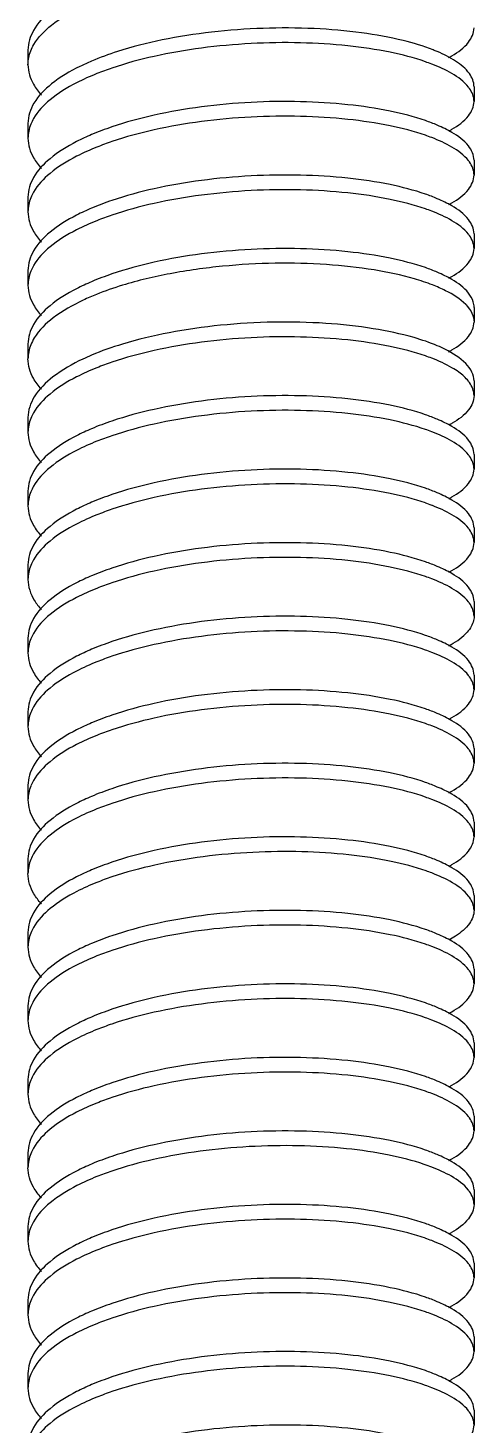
# Model space of a CAD drawing. Header units: millimetres. Extents: x 14276 to 15242, y -9916 to -8542.
# Drawn here: x 14920.49 to 14927.7, y -9835.85 to -9813.27 of the extents above; entities that cross this region are included whole.
import ezdxf

# ---------------------------------------------------------------- set-up
doc = ezdxf.new("R2010")
doc.units = ezdxf.units.MM

# ---------------------------------------------------------------- blocks, each defined once
blk = doc.blocks.new('u9')
at = {"color": 7, "linetype": 'Continuous'}
for p, q in [((-168.493, 602.572), (-168.493, 602.81)), ((-168.493, 602.572), (-168.493, 602.81)), ((-161.285, 601.978), (-161.285, 602.216)), ((-161.285, 601.978), (-161.285, 602.216)), ((-168.493, 601.384), (-168.493, 601.621)), ((-168.493, 601.384), (-168.493, 601.621)), ((-161.285, 600.79), (-161.285, 601.027)), ((-161.285, 600.79), (-161.285, 601.027)), ((-168.493, 600.196), (-168.493, 600.433)), ((-168.493, 600.196), (-168.493, 600.433)), ((-161.285, 599.601), (-161.285, 599.839)), ((-161.285, 599.601), (-161.285, 599.839)), ((-168.493, 599.007), (-168.493, 599.245)), ((-168.493, 599.007), (-168.493, 599.245)), ((-161.285, 598.413), (-161.285, 598.651)), ((-161.285, 598.413), (-161.285, 598.651)), ((-168.493, 597.819), (-168.493, 598.057)), ((-168.493, 597.819), (-168.493, 598.057)), ((-161.285, 597.225), (-161.285, 597.462)), ((-161.285, 597.225), (-161.285, 597.462)), ((-168.493, 596.631), (-168.493, 596.868)), ((-168.493, 596.631), (-168.493, 596.868)), ((-161.285, 596.036), (-161.285, 596.274)), ((-161.285, 596.036), (-161.285, 596.274)), ((-168.493, 595.442), (-168.493, 595.68)), ((-168.493, 595.442), (-168.493, 595.68)), ((-161.285, 594.848), (-161.285, 595.086)), ((-161.285, 594.848), (-161.285, 595.086)), ((-168.493, 594.254), (-168.493, 594.492)), ((-168.493, 594.254), (-168.493, 594.492)), ((-161.285, 593.66), (-161.285, 593.898)), ((-161.285, 593.66), (-161.285, 593.898)), ((-168.493, 593.066), (-168.493, 593.303)), ((-168.493, 593.066), (-168.493, 593.303)), ((-161.285, 592.472), (-161.285, 592.709)), ((-161.285, 592.472), (-161.285, 592.709)), ((-168.493, 591.877), (-168.493, 592.115)), ((-168.493, 591.877), (-168.493, 592.115)), ((-161.285, 591.283), (-161.285, 591.521)), ((-161.285, 591.283), (-161.285, 591.521)), ((-168.493, 590.689), (-168.493, 590.927)), ((-168.493, 590.689), (-168.493, 590.927)), ((-161.285, 590.095), (-161.285, 590.333)), ((-161.285, 590.095), (-161.285, 590.333)), ((-168.493, 589.501), (-168.493, 589.739)), ((-168.493, 589.501), (-168.493, 589.739)), ((-161.285, 588.907), (-161.285, 589.144)), ((-161.285, 588.907), (-161.285, 589.144)), ((-168.493, 588.313), (-168.493, 588.55)), ((-168.493, 588.313), (-168.493, 588.55)), ((-161.285, 587.718), (-161.285, 587.956)), ((-161.285, 587.718), (-161.285, 587.956)), ((-168.493, 587.124), (-168.493, 587.362)), ((-168.493, 587.124), (-168.493, 587.362)), ((-161.285, 586.53), (-161.285, 586.768)), ((-161.285, 586.53), (-161.285, 586.768)), ((-168.493, 585.936), (-168.493, 586.174)), ((-168.493, 585.936), (-168.493, 586.174)), ((-161.285, 585.342), (-161.285, 585.579)), ((-161.285, 585.342), (-161.285, 585.579)), ((-168.493, 584.748), (-168.493, 584.985)), ((-168.493, 584.748), (-168.493, 584.985)), ((-161.285, 584.154), (-161.285, 584.391)), ((-161.285, 584.154), (-161.285, 584.391)), ((-168.493, 583.559), (-168.493, 583.797)), ((-168.493, 583.559), (-168.493, 583.797)), ((-161.285, 582.965), (-161.285, 583.203)), ((-161.285, 582.965), (-161.285, 583.203)), ((-168.493, 582.371), (-168.493, 582.609)), ((-168.493, 582.371), (-168.493, 582.609)), ((-161.285, 581.777), (-161.285, 582.015)), ((-161.285, 581.777), (-161.285, 582.015)), ((-168.493, 581.183), (-168.493, 581.42)), ((-168.493, 581.183), (-168.493, 581.42)), ((-161.285, 580.589), (-161.285, 580.826)), ((-161.285, 580.589), (-161.285, 580.826))]:
    blk.add_line(p, q, dxfattribs=at)
for centre, radius, start, end in [((-167.948, 602.925), 0.572, 214.6548, 217.3283), ((-166.661, 605.192), 3.199, 248.9634, 250.926), ((-162.044, 602.278), 0.769, 330.4827, 337.9797), ((-167.948, 601.736), 0.572, 214.6548, 217.3283), ((-166.661, 604.004), 3.199, 248.9634, 250.926), ((-162.044, 601.089), 0.769, 330.4827, 337.9797), ((-167.948, 600.548), 0.572, 214.6548, 217.3283), ((-167.135, 597.955), 2.007, 118.2937, 119.7265), ((-166.661, 602.816), 3.199, 248.9634, 250.926), ((-162.042, 599.9), 0.766, 330.7044, 337.9836), ((-167.945, 599.362), 0.575, 214.6423, 217.4285), ((-166.652, 601.649), 3.222, 248.9373, 251.2527), ((-162.044, 598.713), 0.769, 330.4827, 337.9797), ((-167.948, 598.171), 0.572, 214.6548, 217.3283), ((-166.661, 600.439), 3.199, 248.9634, 250.926), ((-162.044, 597.524), 0.769, 330.4827, 337.9797), ((-167.948, 596.983), 0.572, 214.6548, 217.3283), ((-166.661, 599.251), 3.199, 248.9634, 250.926), ((-162.044, 596.336), 0.769, 330.4827, 337.9797), ((-167.948, 595.795), 0.572, 214.6548, 217.3283), ((-166.661, 598.062), 3.199, 248.9634, 250.926), ((-162.045, 595.148), 0.769, 330.4613, 337.9792), ((-167.952, 594.603), 0.566, 214.6598, 217.0078), ((-166.667, 596.86), 3.184, 248.987, 250.7244), ((-162.044, 593.959), 0.769, 330.4827, 337.9797), ((-167.948, 593.418), 0.572, 214.6548, 217.3283), ((-166.661, 595.686), 3.199, 248.9634, 250.926), ((-162.044, 592.771), 0.769, 330.4827, 337.9797), ((-167.948, 592.23), 0.572, 214.6548, 217.3283), ((-166.661, 594.497), 3.199, 248.9634, 250.926), ((-162.044, 591.583), 0.769, 330.4827, 337.9797), ((-167.948, 591.042), 0.572, 214.6548, 217.3283), ((-166.661, 593.309), 3.199, 248.9634, 250.926), ((-162.044, 590.395), 0.769, 330.4827, 337.9797), ((-167.948, 589.853), 0.572, 214.6548, 217.3283), ((-166.661, 592.121), 3.199, 248.9634, 250.926), ((-162.044, 589.206), 0.769, 330.4827, 337.9797), ((-167.948, 588.665), 0.572, 214.6548, 217.3283), ((-166.661, 590.933), 3.199, 248.9634, 250.926), ((-162.044, 588.018), 0.769, 330.4827, 337.9797), ((-167.948, 587.477), 0.572, 214.6548, 217.3283), ((-166.661, 589.744), 3.199, 248.9634, 250.926), ((-162.044, 586.83), 0.769, 330.4827, 337.9797), ((-167.948, 586.288), 0.572, 214.6548, 217.3283), ((-166.661, 588.556), 3.199, 248.9634, 250.926), ((-162.044, 584.453), 0.769, 330.4827, 337.9797), ((-167.948, 583.912), 0.572, 214.6548, 217.3283), ((-166.661, 586.179), 3.199, 248.9634, 250.926), ((-162.044, 583.265), 0.769, 330.4827, 337.9797), ((-167.948, 582.723), 0.572, 214.6548, 217.3283), ((-166.661, 584.991), 3.199, 248.9634, 250.926), ((-162.044, 582.076), 0.769, 330.4827, 337.9797), ((-167.948, 581.535), 0.572, 214.6548, 217.3283), ((-166.661, 583.803), 3.199, 248.9634, 250.926)]:
    blk.add_arc(centre, radius, start, end, dxfattribs=at)
for points, start_tangent, end_tangent in [([(-168.086, 603.287), (-168.136, 603.26), (-168.402, 603.042), (-168.493, 602.81)], (-0.880227, -0.474553), (0, -1)), ([(-167.899, 603.193), (-167.706, 603.119), (-167.136, 602.966), (-166.452, 602.862), (-165.691, 602.813), (-164.889, 602.825), (-164.087, 602.898), (-163.325, 603.032), (-162.642, 603.221), (-162.313, 603.346)], (0.91985, -0.39227), (0.920435, 0.390896)), ([(-162.398, 602.36), (-162.071, 602.508), (-161.641, 602.784), (-161.375, 603.087)], (0.928675, 0.370894), (0.491851, 0.87068)), ([(-162.313, 602.157), (-162.071, 602.27), (-161.641, 602.547), (-161.375, 602.85), (-161.285, 603.166)], (0.920435, 0.390896), (0, 1)), ([(-168.493, 602.81), (-168.418, 602.6)], (0, -1), (0.568435, -0.822728)), ([(-161.285, 602.216), (-161.375, 602.532), (-161.501, 602.703)], (0, 1), (-0.676318, 0.73661)), ([(-168.493, 602.572), (-168.402, 602.34), (-168.136, 602.122), (-167.899, 602.005)], (0, -1), (0.91985, -0.39227)), ([(-168.402, 602.578), (-168.136, 602.36), (-167.809, 602.206)], (0.606206, -0.795308), (0.933171, -0.359433)), ([(-167.899, 602.005), (-167.706, 601.931), (-167.136, 601.778), (-166.452, 601.674), (-165.691, 601.625), (-164.889, 601.637), (-164.087, 601.71), (-163.325, 601.844), (-162.642, 602.033), (-162.313, 602.157)], (0.91985, -0.39227), (0.920435, 0.390896)), ([(-167.706, 602.169), (-167.136, 602.016), (-166.452, 601.911), (-165.691, 601.863), (-164.889, 601.874), (-164.087, 601.948), (-163.325, 602.081), (-162.642, 602.27), (-162.398, 602.36)], (0.944934, -0.327262), (0.928675, 0.370894)), ([(-161.331, 601.989), (-161.285, 602.216)], (0.373855, 0.927487), (0, 1)), ([(-168.086, 602.099), (-168.136, 602.071), (-168.402, 601.853), (-168.493, 601.621)], (-0.880227, -0.474553), (0, -1)), ([(-162.313, 600.969), (-162.071, 601.082), (-161.641, 601.358), (-161.375, 601.661), (-161.285, 601.978)], (0.920435, 0.390896), (0, 1)), ([(-162.398, 601.172), (-162.071, 601.32), (-161.641, 601.596), (-161.375, 601.899)], (0.928675, 0.370894), (0.491851, 0.87068)), ([(-168.493, 601.621), (-168.418, 601.411)], (0, -1), (0.568435, -0.822728)), ([(-161.285, 601.027), (-161.375, 601.344), (-161.501, 601.515)], (0, 1), (-0.676318, 0.73661)), ([(-168.493, 601.384), (-168.402, 601.152), (-168.136, 600.934), (-167.899, 600.817)], (0, -1), (0.91985, -0.39227)), ([(-168.402, 601.39), (-168.136, 601.172), (-167.809, 601.018)], (0.606206, -0.795308), (0.933171, -0.359433)), ([(-167.706, 600.98), (-167.136, 600.828), (-166.452, 600.723), (-165.691, 600.674), (-164.889, 600.686), (-164.087, 600.759), (-163.325, 600.893), (-162.642, 601.082), (-162.398, 601.172)], (0.944934, -0.327262), (0.928675, 0.370894)), ([(-161.331, 600.801), (-161.285, 601.027)], (0.373855, 0.927487), (0, 1)), ([(-168.086, 600.911), (-168.136, 600.883), (-168.402, 600.665), (-168.493, 600.433)], (-0.880227, -0.474553), (0, -1)), ([(-167.899, 600.817), (-167.706, 600.743), (-167.136, 600.59), (-166.452, 600.485), (-165.691, 600.437), (-164.889, 600.448), (-164.087, 600.522), (-163.325, 600.655), (-162.642, 600.845), (-162.313, 600.969)], (0.91985, -0.39227), (0.920435, 0.390896)), ([(-162.398, 599.984), (-162.071, 600.131), (-161.641, 600.408), (-161.375, 600.711)], (0.928675, 0.370894), (0.491851, 0.87068)), ([(-162.313, 599.781), (-162.071, 599.894), (-161.641, 600.17), (-161.375, 600.473), (-161.285, 600.79)], (0.920435, 0.390896), (0, 1)), ([(-168.493, 600.433), (-168.418, 600.223)], (0, -1), (0.568435, -0.822728)), ([(-168.493, 600.196), (-168.402, 599.964), (-168.136, 599.746), (-167.899, 599.628)], (0, -1), (0.91985, -0.39227)), ([(-168.402, 600.201), (-168.136, 599.983), (-167.809, 599.83)], (0.606206, -0.795308), (0.933171, -0.359433)), ([(-161.285, 599.839), (-161.375, 600.156), (-161.501, 600.327)], (0, 1), (-0.676318, 0.73661)), ([(-167.706, 599.792), (-167.136, 599.639), (-166.452, 599.535), (-165.691, 599.486), (-164.889, 599.498), (-164.087, 599.571), (-163.325, 599.705), (-162.642, 599.894), (-162.398, 599.984)], (0.944934, -0.327262), (0.928675, 0.370894)), ([(-168.493, 599.245), (-168.401, 599.478), (-168.13, 599.698)], (0, 1), (0.868355, 0.495942)), ([(-167.899, 599.628), (-167.706, 599.554), (-167.136, 599.402), (-166.452, 599.297), (-165.691, 599.248), (-164.889, 599.26), (-164.087, 599.333), (-163.325, 599.467), (-162.642, 599.656), (-162.313, 599.781)], (0.91985, -0.39227), (0.920435, 0.390896)), ([(-161.331, 599.613), (-161.285, 599.839)], (0.373867, 0.927482), (0, 1)), ([(-162.398, 598.795), (-162.075, 598.941), (-161.642, 599.219), (-161.373, 599.525)], (0.928657, 0.370939), (0.488533, 0.872546)), ([(-162.313, 598.592), (-162.071, 598.706), (-161.641, 598.982), (-161.375, 599.285), (-161.285, 599.601)], (0.920435, 0.390896), (0, 1)), ([(-168.493, 599.245), (-168.418, 599.035)], (0, -1), (0.568233, -0.822868)), ([(-168.493, 599.007), (-168.402, 598.775), (-168.136, 598.557), (-167.899, 598.44)], (0, -1), (0.91985, -0.39227)), ([(-168.401, 599.012), (-168.127, 598.79), (-167.81, 598.642)], (0.607576, -0.794262), (0.932947, -0.360015)), ([(-161.501, 599.138), (-161.373, 598.964), (-161.285, 598.651)], (0.676543, -0.736403), (0, -1)), ([(-167.688, 598.597), (-167.121, 598.448), (-166.432, 598.344), (-165.658, 598.297), (-164.858, 598.311), (-164.066, 598.385), (-163.315, 598.518), (-162.639, 598.706), (-162.398, 598.795)], (0.94673, -0.322028), (0.928657, 0.370939)), ([(-168.086, 598.534), (-168.136, 598.507), (-168.402, 598.288), (-168.493, 598.057)], (-0.880227, -0.474553), (0, -1)), ([(-167.899, 598.44), (-167.706, 598.366), (-167.136, 598.213), (-166.452, 598.109), (-165.691, 598.06), (-164.889, 598.072), (-164.087, 598.145), (-163.325, 598.279), (-162.642, 598.468), (-162.313, 598.592)], (0.91985, -0.39227), (0.920435, 0.390896)), ([(-161.331, 598.425), (-161.285, 598.651)], (0.373855, 0.927487), (0, 1)), ([(-162.398, 597.607), (-162.071, 597.755), (-161.641, 598.031), (-161.375, 598.334)], (0.928675, 0.370894), (0.491851, 0.87068)), ([(-162.313, 597.404), (-162.071, 597.517), (-161.641, 597.793), (-161.375, 598.096), (-161.285, 598.413)], (0.920435, 0.390896), (0, 1)), ([(-168.493, 598.057), (-168.418, 597.846)], (0, -1), (0.568435, -0.822728)), ([(-161.285, 597.462), (-161.375, 597.779), (-161.501, 597.95)], (0, 1), (-0.676318, 0.73661)), ([(-168.493, 597.819), (-168.402, 597.587), (-168.136, 597.369), (-167.899, 597.252)], (0, -1), (0.91985, -0.39227)), ([(-168.402, 597.825), (-168.136, 597.607), (-167.809, 597.453)], (0.606206, -0.795308), (0.933171, -0.359433)), ([(-167.706, 597.415), (-167.136, 597.263), (-166.452, 597.158), (-165.691, 597.109), (-164.889, 597.121), (-164.087, 597.194), (-163.325, 597.328), (-162.642, 597.517), (-162.398, 597.607)], (0.944934, -0.327262), (0.928675, 0.370894)), ([(-161.331, 597.236), (-161.285, 597.462)], (0.373855, 0.927487), (0, 1)), ([(-168.086, 597.346), (-168.136, 597.318), (-168.402, 597.1), (-168.493, 596.868)], (-0.880227, -0.474553), (0, -1)), ([(-167.899, 597.252), (-167.706, 597.178), (-167.136, 597.025), (-166.452, 596.921), (-165.691, 596.872), (-164.889, 596.883), (-164.087, 596.957), (-163.325, 597.09), (-162.642, 597.28), (-162.313, 597.404)], (0.91985, -0.39227), (0.920435, 0.390896)), ([(-162.313, 596.216), (-162.071, 596.329), (-161.641, 596.605), (-161.375, 596.908), (-161.285, 597.225)], (0.920435, 0.390896), (0, 1)), ([(-162.398, 596.419), (-162.071, 596.567), (-161.641, 596.843), (-161.375, 597.146)], (0.928675, 0.370894), (0.491851, 0.87068)), ([(-168.493, 596.868), (-168.418, 596.658)], (0, -1), (0.568435, -0.822728)), ([(-161.285, 596.274), (-161.375, 596.591), (-161.501, 596.762)], (0, 1), (-0.676318, 0.73661)), ([(-168.493, 596.631), (-168.402, 596.399), (-168.136, 596.181), (-167.899, 596.063)], (0, -1), (0.91985, -0.39227)), ([(-168.402, 596.636), (-168.136, 596.418), (-167.809, 596.265)], (0.606206, -0.795308), (0.933171, -0.359433)), ([(-167.706, 596.227), (-167.136, 596.074), (-166.452, 595.97), (-165.691, 595.921), (-164.889, 595.933), (-164.087, 596.006), (-163.325, 596.14), (-162.642, 596.329), (-162.398, 596.419)], (0.944934, -0.327262), (0.928675, 0.370894)), ([(-168.086, 596.158), (-168.136, 596.13), (-168.402, 595.912), (-168.493, 595.68)], (-0.880227, -0.474553), (0, -1)), ([(-167.899, 596.063), (-167.706, 595.989), (-167.136, 595.837), (-166.452, 595.732), (-165.691, 595.684), (-164.889, 595.695), (-164.087, 595.768), (-163.325, 595.902), (-162.642, 596.091), (-162.313, 596.216)], (0.91985, -0.39227), (0.920435, 0.390896)), ([(-161.331, 596.048), (-161.285, 596.274)], (0.373855, 0.927487), (0, 1)), ([(-162.398, 595.23), (-162.071, 595.378), (-161.641, 595.654), (-161.375, 595.957)], (0.928675, 0.370894), (0.491851, 0.87068)), ([(-162.313, 595.028), (-162.071, 595.141), (-161.641, 595.417), (-161.375, 595.72), (-161.285, 596.036)], (0.920435, 0.390896), (0, 1)), ([(-168.493, 595.68), (-168.418, 595.47)], (0, -1), (0.568435, -0.822728)), ([(-168.493, 595.442), (-168.402, 595.21), (-168.136, 594.992), (-167.899, 594.875)], (0, -1), (0.91985, -0.39227)), ([(-168.402, 595.448), (-168.136, 595.23), (-167.809, 595.076)], (0.606206, -0.795308), (0.933171, -0.359433)), ([(-161.285, 595.086), (-161.375, 595.403), (-161.501, 595.574)], (0, 1), (-0.676318, 0.73661)), ([(-167.706, 595.039), (-167.136, 594.886), (-166.452, 594.782), (-165.691, 594.733), (-164.889, 594.744), (-164.087, 594.818), (-163.325, 594.951), (-162.642, 595.141), (-162.398, 595.23)], (0.944934, -0.327262), (0.928675, 0.370894)), ([(-168.493, 594.492), (-168.418, 594.703), (-168.192, 594.907), (-168.084, 594.971)], (0, 1), (0.878781, 0.477225)), ([(-167.899, 594.875), (-167.706, 594.801), (-167.136, 594.648), (-166.452, 594.544), (-165.691, 594.495), (-164.889, 594.507), (-164.087, 594.58), (-163.325, 594.714), (-162.642, 594.903), (-162.313, 595.028)], (0.91985, -0.39227), (0.920435, 0.390896)), ([(-161.331, 594.86), (-161.285, 595.086)], (0.373849, 0.927489), (0, 1)), ([(-162.398, 594.042), (-162.074, 594.188), (-161.646, 594.463), (-161.375, 594.769)], (0.928666, 0.370917), (0.492164, 0.870503)), ([(-162.313, 593.839), (-162.071, 593.952), (-161.641, 594.228), (-161.375, 594.531), (-161.285, 594.848)], (0.920435, 0.390896), (0, 1)), ([(-168.493, 594.492), (-168.418, 594.281)], (0, -1), (0.568557, -0.822644)), ([(-168.493, 594.254), (-168.402, 594.022), (-168.136, 593.804), (-167.899, 593.687)], (0, -1), (0.91985, -0.39227)), ([(-168.404, 594.262), (-168.143, 594.046), (-167.808, 593.888)], (0.601792, -0.798653), (0.933353, -0.35896)), ([(-161.501, 594.385), (-161.381, 594.225), (-161.285, 593.898)], (0.675438, -0.737417), (0, -1)), ([(-167.718, 593.854), (-167.155, 593.702), (-166.471, 593.595), (-165.71, 593.545), (-164.92, 593.555), (-164.116, 593.626), (-163.336, 593.761), (-162.64, 593.953), (-162.398, 594.042)], (0.943807, -0.330496), (0.928666, 0.370917)), ([(-167.899, 593.687), (-167.706, 593.613), (-167.136, 593.46), (-166.452, 593.356), (-165.691, 593.307), (-164.889, 593.318), (-164.087, 593.392), (-163.325, 593.525), (-162.642, 593.715), (-162.313, 593.839)], (0.91985, -0.39227), (0.920435, 0.390896)), ([(-161.331, 593.671), (-161.285, 593.898)], (0.373855, 0.927487), (0, 1)), ([(-168.086, 593.781), (-168.136, 593.753), (-168.402, 593.535), (-168.493, 593.303)], (-0.880227, -0.474553), (0, -1)), ([(-162.398, 592.854), (-162.071, 593.002), (-161.641, 593.278), (-161.375, 593.581)], (0.928675, 0.370894), (0.491851, 0.87068)), ([(-162.313, 592.651), (-162.071, 592.764), (-161.641, 593.04), (-161.375, 593.343), (-161.285, 593.66)], (0.920435, 0.390896), (0, 1)), ([(-168.493, 593.303), (-168.418, 593.093)], (0, -1), (0.568435, -0.822728)), ([(-161.285, 592.709), (-161.375, 593.026), (-161.501, 593.197)], (0, 1), (-0.676318, 0.73661)), ([(-168.493, 593.066), (-168.402, 592.834), (-168.136, 592.616), (-167.899, 592.499)], (0, -1), (0.91985, -0.39227)), ([(-168.402, 593.072), (-168.136, 592.853), (-167.809, 592.7)], (0.606206, -0.795308), (0.933171, -0.359433)), ([(-167.706, 592.662), (-167.136, 592.509), (-166.452, 592.405), (-165.691, 592.356), (-164.889, 592.368), (-164.087, 592.441), (-163.325, 592.575), (-162.642, 592.764), (-162.398, 592.854)], (0.944934, -0.327262), (0.928675, 0.370894)), ([(-161.331, 592.483), (-161.285, 592.709)], (0.373855, 0.927487), (0, 1)), ([(-168.086, 592.593), (-168.136, 592.565), (-168.402, 592.347), (-168.493, 592.115)], (-0.880227, -0.474553), (0, -1)), ([(-167.899, 592.499), (-167.706, 592.425), (-167.136, 592.272), (-166.452, 592.167), (-165.691, 592.119), (-164.889, 592.13), (-164.087, 592.204), (-163.325, 592.337), (-162.642, 592.526), (-162.313, 592.651)], (0.91985, -0.39227), (0.920435, 0.390896)), ([(-162.313, 591.463), (-162.071, 591.576), (-161.641, 591.852), (-161.375, 592.155), (-161.285, 592.472)], (0.920435, 0.390896), (0, 1)), ([(-162.398, 591.665), (-162.071, 591.813), (-161.641, 592.09), (-161.375, 592.393)], (0.928675, 0.370894), (0.491851, 0.87068)), ([(-168.493, 592.115), (-168.418, 591.905)], (0, -1), (0.568435, -0.822728)), ([(-161.285, 591.521), (-161.375, 591.838), (-161.501, 592.009)], (0, 1), (-0.676318, 0.73661)), ([(-168.493, 591.877), (-168.402, 591.646), (-168.136, 591.428), (-167.899, 591.31)], (0, -1), (0.91985, -0.39227)), ([(-168.402, 591.883), (-168.136, 591.665), (-167.809, 591.511)], (0.606206, -0.795308), (0.933171, -0.359433)), ([(-167.706, 591.474), (-167.136, 591.321), (-166.452, 591.217), (-165.691, 591.168), (-164.889, 591.18), (-164.087, 591.253), (-163.325, 591.386), (-162.642, 591.576), (-162.398, 591.665)], (0.944934, -0.327262), (0.928675, 0.370894)), ([(-168.086, 591.404), (-168.136, 591.377), (-168.402, 591.159), (-168.493, 590.927)], (-0.880227, -0.474553), (0, -1)), ([(-167.899, 591.31), (-167.706, 591.236), (-167.136, 591.083), (-166.452, 590.979), (-165.691, 590.93), (-164.889, 590.942), (-164.087, 591.015), (-163.325, 591.149), (-162.642, 591.338), (-162.313, 591.463)], (0.91985, -0.39227), (0.920435, 0.390896)), ([(-161.331, 591.295), (-161.285, 591.521)], (0.373855, 0.927487), (0, 1)), ([(-162.398, 590.477), (-162.071, 590.625), (-161.641, 590.901), (-161.375, 591.204)], (0.928675, 0.370894), (0.491851, 0.87068)), ([(-162.313, 590.274), (-162.071, 590.387), (-161.641, 590.664), (-161.375, 590.967), (-161.285, 591.283)], (0.920435, 0.390896), (0, 1)), ([(-168.493, 590.927), (-168.418, 590.717)], (0, -1), (0.568435, -0.822728)), ([(-168.493, 590.689), (-168.402, 590.457), (-168.136, 590.239), (-167.899, 590.122)], (0, -1), (0.91985, -0.39227)), ([(-168.402, 590.695), (-168.136, 590.477), (-167.809, 590.323)], (0.606206, -0.795308), (0.933171, -0.359433)), ([(-161.285, 590.333), (-161.375, 590.649), (-161.501, 590.82)], (0, 1), (-0.676318, 0.73661)), ([(-167.706, 590.286), (-167.136, 590.133), (-166.452, 590.028), (-165.691, 589.98), (-164.889, 589.991), (-164.087, 590.065), (-163.325, 590.198), (-162.642, 590.387), (-162.398, 590.477)], (0.944934, -0.327262), (0.928675, 0.370894)), ([(-168.083, 590.218), (-168.359, 590.019)], (-0.881151, -0.472836), (-0.697911, -0.716185)), ([(-167.899, 590.122), (-167.706, 590.048), (-167.136, 589.895), (-166.452, 589.791), (-165.691, 589.742), (-164.889, 589.754), (-164.087, 589.827), (-163.325, 589.961), (-162.642, 590.15), (-162.313, 590.274)], (0.91985, -0.39227), (0.920435, 0.390896)), ([(-161.331, 590.106), (-161.285, 590.333)], (0.373855, 0.927487), (0, 1)), ([(-168.493, 589.739), (-168.478, 589.833), (-168.433, 589.927), (-168.359, 590.019)], (0, 1), (0.697911, 0.716185)), ([(-162.398, 589.289), (-162.071, 589.437), (-161.641, 589.713), (-161.375, 590.016)], (0.928675, 0.370894), (0.491851, 0.87068)), ([(-162.313, 589.086), (-162.071, 589.199), (-161.641, 589.475), (-161.375, 589.778), (-161.285, 590.095)], (0.920435, 0.390896), (0, 1)), ([(-168.493, 589.739), (-168.418, 589.528)], (0, -1), (0.568435, -0.822728)), ([(-168.402, 589.507), (-168.136, 589.289), (-167.809, 589.135)], (0.606206, -0.795308), (0.933171, -0.359433)), ([(-161.285, 589.144), (-161.387, 589.481), (-161.501, 589.632)], (0, 1), (-0.674485, 0.738289)), ([(-168.493, 589.501), (-168.402, 589.269), (-168.136, 589.051), (-167.899, 588.934)], (0, -1), (0.91985, -0.39227)), ([(-167.706, 589.097), (-167.136, 588.945), (-166.452, 588.84), (-165.691, 588.791), (-164.889, 588.803), (-164.087, 588.876), (-163.325, 589.01), (-162.642, 589.199), (-162.398, 589.289)], (0.944934, -0.327262), (0.928675, 0.370894)), ([(-167.899, 588.934), (-167.706, 588.86), (-167.136, 588.707), (-166.452, 588.602), (-165.691, 588.554), (-164.889, 588.565), (-164.087, 588.639), (-163.325, 588.772), (-162.642, 588.962), (-162.313, 589.086)], (0.91985, -0.39227), (0.920435, 0.390896)), ([(-161.331, 588.918), (-161.285, 589.144)], (0.373855, 0.927487), (0, 1)), ([(-168.086, 589.028), (-168.136, 589), (-168.402, 588.782), (-168.493, 588.55)], (-0.880227, -0.474553), (0, -1)), ([(-162.398, 588.101), (-162.071, 588.249), (-161.641, 588.525), (-161.375, 588.828)], (0.928675, 0.370894), (0.491851, 0.87068)), ([(-162.313, 587.898), (-162.071, 588.011), (-161.641, 588.287), (-161.375, 588.59), (-161.285, 588.907)], (0.920435, 0.390896), (0, 1)), ([(-168.493, 588.55), (-168.418, 588.34)], (0, -1), (0.568435, -0.822728)), ([(-161.285, 587.956), (-161.375, 588.273), (-161.501, 588.444)], (0, 1), (-0.676318, 0.73661)), ([(-168.493, 588.313), (-168.402, 588.081), (-168.136, 587.863), (-167.899, 587.745)], (0, -1), (0.91985, -0.39227)), ([(-168.402, 588.318), (-168.136, 588.1), (-167.809, 587.947)], (0.606206, -0.795308), (0.933171, -0.359433)), ([(-167.706, 587.909), (-167.136, 587.756), (-166.452, 587.652), (-165.691, 587.603), (-164.889, 587.615), (-164.087, 587.688), (-163.325, 587.822), (-162.642, 588.011), (-162.398, 588.101)], (0.944934, -0.327262), (0.928675, 0.370894)), ([(-161.331, 587.73), (-161.285, 587.956)], (0.373855, 0.927487), (0, 1)), ([(-168.086, 587.84), (-168.136, 587.812), (-168.402, 587.594), (-168.493, 587.362)], (-0.880227, -0.474553), (0, -1)), ([(-167.899, 587.745), (-167.706, 587.671), (-167.136, 587.519), (-166.452, 587.414), (-165.691, 587.365), (-164.889, 587.377), (-164.087, 587.45), (-163.325, 587.584), (-162.642, 587.773), (-162.313, 587.898)], (0.91985, -0.39227), (0.920435, 0.390896)), ([(-162.313, 586.709), (-162.071, 586.823), (-161.641, 587.099), (-161.375, 587.402), (-161.285, 587.718)], (0.920435, 0.390896), (0, 1)), ([(-162.398, 586.912), (-162.071, 587.06), (-161.641, 587.336), (-161.375, 587.639)], (0.928675, 0.370894), (0.491851, 0.87068)), ([(-168.493, 587.362), (-168.418, 587.152)], (0, -1), (0.568435, -0.822728)), ([(-161.285, 586.768), (-161.375, 587.084), (-161.501, 587.255)], (0, 1), (-0.676318, 0.73661)), ([(-168.493, 587.124), (-168.402, 586.892), (-168.136, 586.674), (-167.899, 586.557)], (0, -1), (0.91985, -0.39227)), ([(-168.402, 587.13), (-168.136, 586.912), (-167.809, 586.758)], (0.606206, -0.795308), (0.933171, -0.359433)), ([(-167.706, 586.721), (-167.136, 586.568), (-166.452, 586.464), (-165.691, 586.415), (-164.889, 586.426), (-164.087, 586.5), (-163.325, 586.633), (-162.642, 586.823), (-162.398, 586.912)], (0.944934, -0.327262), (0.928675, 0.370894)), ([(-168.493, 586.174), (-168.404, 586.404), (-168.141, 586.62), (-168.086, 586.651)], (0, 1), (0.880003, 0.474969)), ([(-167.899, 586.557), (-167.706, 586.483), (-167.136, 586.33), (-166.452, 586.226), (-165.691, 586.177), (-164.889, 586.189), (-164.087, 586.262), (-163.325, 586.396), (-162.642, 586.585), (-162.313, 586.709)], (0.91985, -0.39227), (0.920435, 0.390896)), ([(-161.331, 586.542), (-161.285, 586.768)], (0.373855, 0.927487), (0, 1)), ([(-162.398, 585.724), (-162.071, 585.872), (-161.641, 586.148), (-161.375, 586.451)], (0.928675, 0.370894), (0.491851, 0.87068)), ([(-162.313, 585.521), (-162.172, 585.584), (-161.689, 585.873), (-161.387, 586.193), (-161.285, 586.53)], (0.920227, 0.391385), (0, 1)), ([(-168.493, 586.174), (-168.418, 585.963)], (0, -1), (0.568435, -0.822728)), ([(-168.493, 585.936), (-168.459, 585.794), (-168.359, 585.655)], (0, -1), (0.697911, -0.716185)), ([(-168.402, 585.942), (-168.245, 585.793)], (0.606206, -0.795308), (0.813676, -0.581319)), ([(-161.502, 586.069), (-161.374, 585.894), (-161.285, 585.579)], (0.677747, -0.735295), (0, -1)), ([(-168.245, 585.793), (-168.136, 585.724)], (0.813676, -0.581319), (0.866197, -0.499702)), ([(-168.136, 585.724), (-167.809, 585.57)], (0.866197, -0.499702), (0.933171, -0.359433)), ([(-167.706, 585.532), (-167.136, 585.38), (-166.452, 585.275), (-165.691, 585.227), (-164.889, 585.238), (-164.087, 585.311), (-163.325, 585.445), (-162.642, 585.634), (-162.398, 585.724)], (0.944934, -0.327262), (0.928675, 0.370894)), ([(-168.081, 585.466), (-168.136, 585.435), (-168.402, 585.217), (-168.493, 584.985)], (-0.881463, -0.472254), (0, -1)), ([(-168.359, 585.655), (-168.03, 585.429), (-167.899, 585.368)], (0.697911, -0.716185), (0.919925, -0.392095)), ([(-167.899, 585.368), (-167.523, 585.237), (-166.865, 585.093), (-166.095, 585.007), (-165.257, 584.987), (-164.398, 585.038), (-163.566, 585.157), (-162.81, 585.342), (-162.313, 585.521)], (0.919925, -0.392095), (0.920227, 0.391385)), ([(-161.331, 585.354), (-161.285, 585.579)], (0.373818, 0.927502), (0, 1)), ([(-162.391, 584.538), (-162.176, 584.632), (-161.694, 584.918), (-161.387, 585.242)], (0.927774, 0.373143), (0.515415, 0.856941)), ([(-162.313, 584.333), (-162.071, 584.446), (-161.641, 584.722), (-161.375, 585.025), (-161.285, 585.342)], (0.920435, 0.390896), (0, 1)), ([(-161.387, 585.242), (-161.331, 585.354)], (0.515415, 0.856941), (0.373818, 0.927502)), ([(-168.459, 584.843), (-168.493, 584.985)], (-0.425323, 0.905041), (0, 1)), ([(-168.359, 584.704), (-168.459, 584.843)], (-0.697911, 0.716185), (-0.425323, 0.905041)), ([(-161.285, 584.391), (-161.375, 584.708), (-161.501, 584.879)], (0, 1), (-0.676318, 0.73661)), ([(-168.493, 584.748), (-168.479, 584.659)], (0, -1), (0.293013, -0.956109)), ([(-168.479, 584.659), (-168.402, 584.516)], (0.293013, -0.956109), (0.606206, -0.795308)), ([(-168.359, 584.704), (-168.033, 584.479), (-167.821, 584.386)], (0.697911, -0.716185), (0.931769, -0.363051)), ([(-167.821, 584.386), (-167.528, 584.288), (-166.878, 584.144), (-166.107, 584.057), (-165.28, 584.036), (-164.429, 584.084), (-163.583, 584.204), (-162.811, 584.391), (-162.391, 584.538)], (0.931769, -0.363051), (0.927774, 0.373143)), ([(-168.402, 584.516), (-168.136, 584.298), (-167.899, 584.181)], (0.606206, -0.795308), (0.91985, -0.39227)), ([(-167.899, 584.181), (-167.706, 584.106), (-167.136, 583.954), (-166.452, 583.849), (-165.691, 583.801), (-164.889, 583.812), (-164.087, 583.885), (-163.325, 584.019), (-162.642, 584.208), (-162.313, 584.333)], (0.91985, -0.39227), (0.920435, 0.390896)), ([(-161.331, 584.165), (-161.285, 584.391)], (0.373855, 0.927487), (0, 1)), ([(-168.086, 584.275), (-168.136, 584.247), (-168.402, 584.029), (-168.493, 583.797)], (-0.880227, -0.474553), (0, -1)), ([(-162.313, 583.145), (-162.071, 583.258), (-161.641, 583.534), (-161.375, 583.837), (-161.285, 584.154)], (0.920435, 0.390896), (0, 1)), ([(-162.398, 583.347), (-162.071, 583.495), (-161.641, 583.771), (-161.375, 584.074)], (0.928675, 0.370894), (0.491851, 0.87068)), ([(-168.493, 583.797), (-168.418, 583.587)], (0, -1), (0.568435, -0.822728)), ([(-161.285, 583.203), (-161.375, 583.52), (-161.501, 583.691)], (0, 1), (-0.676318, 0.73661)), ([(-168.493, 583.559), (-168.402, 583.328), (-168.136, 583.109), (-167.899, 582.992)], (0, -1), (0.91985, -0.39227)), ([(-168.402, 583.565), (-168.136, 583.347), (-167.809, 583.193)], (0.606206, -0.795308), (0.933171, -0.359433)), ([(-167.706, 583.156), (-167.136, 583.003), (-166.452, 582.899), (-165.691, 582.85), (-164.889, 582.861), (-164.087, 582.935), (-163.325, 583.068), (-162.642, 583.258), (-162.398, 583.347)], (0.944934, -0.327262), (0.928675, 0.370894)), ([(-161.331, 582.977), (-161.285, 583.203)], (0.373855, 0.927487), (0, 1)), ([(-168.086, 583.086), (-168.136, 583.059), (-168.402, 582.841), (-168.493, 582.609)], (-0.880227, -0.474553), (0, -1)), ([(-167.899, 582.992), (-167.706, 582.918), (-167.136, 582.765), (-166.452, 582.661), (-165.691, 582.612), (-164.889, 582.624), (-164.087, 582.697), (-163.325, 582.831), (-162.642, 583.02), (-162.313, 583.145)], (0.91985, -0.39227), (0.920435, 0.390896)), ([(-162.313, 581.956), (-162.071, 582.069), (-161.641, 582.346), (-161.375, 582.648), (-161.285, 582.965)], (0.920435, 0.390896), (0, 1)), ([(-162.398, 582.159), (-162.071, 582.307), (-161.641, 582.583), (-161.375, 582.886)], (0.928675, 0.370894), (0.491851, 0.87068)), ([(-168.493, 582.609), (-168.418, 582.398)], (0, -1), (0.568435, -0.822728)), ([(-168.493, 582.371), (-168.402, 582.139), (-168.136, 581.921), (-167.899, 581.804)], (0, -1), (0.91985, -0.39227)), ([(-168.402, 582.377), (-168.136, 582.159), (-167.809, 582.005)], (0.606206, -0.795308), (0.933171, -0.359433)), ([(-161.285, 582.015), (-161.375, 582.331), (-161.501, 582.502)], (0, 1), (-0.676318, 0.73661)), ([(-167.706, 581.967), (-167.136, 581.815), (-166.452, 581.71), (-165.691, 581.662), (-164.889, 581.673), (-164.087, 581.746), (-163.325, 581.88), (-162.642, 582.069), (-162.398, 582.159)], (0.944934, -0.327262), (0.928675, 0.370894)), ([(-168.086, 581.898), (-168.136, 581.87), (-168.402, 581.652), (-168.493, 581.42)], (-0.880227, -0.474553), (0, -1)), ([(-167.899, 581.804), (-167.706, 581.73), (-167.136, 581.577), (-166.452, 581.473), (-165.691, 581.424), (-164.889, 581.435), (-164.087, 581.509), (-163.325, 581.642), (-162.642, 581.832), (-162.313, 581.956)], (0.91985, -0.39227), (0.920435, 0.390896)), ([(-161.331, 581.788), (-161.285, 582.015)], (0.373855, 0.927487), (0, 1)), ([(-162.398, 580.971), (-162.071, 581.119), (-161.641, 581.395), (-161.375, 581.698)], (0.928675, 0.370894), (0.491851, 0.87068)), ([(-162.313, 580.768), (-162.124, 580.854), (-161.666, 581.137), (-161.381, 581.449), (-161.285, 581.777)], (0.920301, 0.391211), (0, 1)), ([(-168.493, 581.42), (-168.418, 581.21)], (0, -1), (0.568435, -0.822728)), ([(-168.493, 581.183), (-168.417, 580.971), (-168.194, 580.769), (-167.899, 580.615)], (0, -1), (0.920326, -0.391151)), ([(-168.402, 581.189), (-168.136, 580.97), (-167.809, 580.817)], (0.606206, -0.795308), (0.933171, -0.359433)), ([(-161.285, 580.826), (-161.375, 581.143), (-161.502, 581.315)], (0, 1), (-0.677124, 0.735869)), ([(-167.706, 580.779), (-167.136, 580.626), (-166.452, 580.522), (-165.691, 580.473), (-164.889, 580.485), (-164.087, 580.558), (-163.325, 580.692), (-162.642, 580.881), (-162.398, 580.971)], (0.944934, -0.327262), (0.928675, 0.370894)), ([(-168.082, 580.712), (-168.136, 580.682), (-168.402, 580.464), (-168.493, 580.232)], (-0.881388, -0.472393), (0, -1)), ([(-167.348, 580.437), (-166.676, 580.311), (-165.908, 580.243), (-165.085, 580.239), (-164.252, 580.3), (-163.453, 580.427), (-162.731, 580.614), (-162.313, 580.768)], (0.970683, -0.240362), (0.920301, 0.391211)), ([(-161.285, 580.826), (-161.331, 580.6)], (0, -1), (-0.373816, -0.927503)), ([(-167.899, 580.615), (-167.833, 580.588), (-167.348, 580.437)], (0.920326, -0.391151), (0.970683, -0.240362)), ([(-161.379, 580.502), (-161.665, 580.188), (-162.124, 579.904), (-162.394, 579.784)], (-0.500375, -0.865809), (-0.928207, -0.372063)), ([(-162.313, 579.58), (-162.071, 579.693), (-161.641, 579.969), (-161.375, 580.272), (-161.285, 580.589)], (0.920435, 0.390896), (0, 1)), ([(-161.331, 580.6), (-161.379, 580.502)], (-0.373816, -0.927503), (-0.500375, -0.865809))]:
    blk.add_spline(points, degree=3, dxfattribs=dict(at, start_tangent=start_tangent, end_tangent=end_tangent))

msp = doc.modelspace()

# ---------------------------------------------------------------- block references
at = {"rotation": 180}
msp.add_blockref('u9', (14759.208, -9233.039), dxfattribs=at)

doc.saveas('drawing.dxf')
